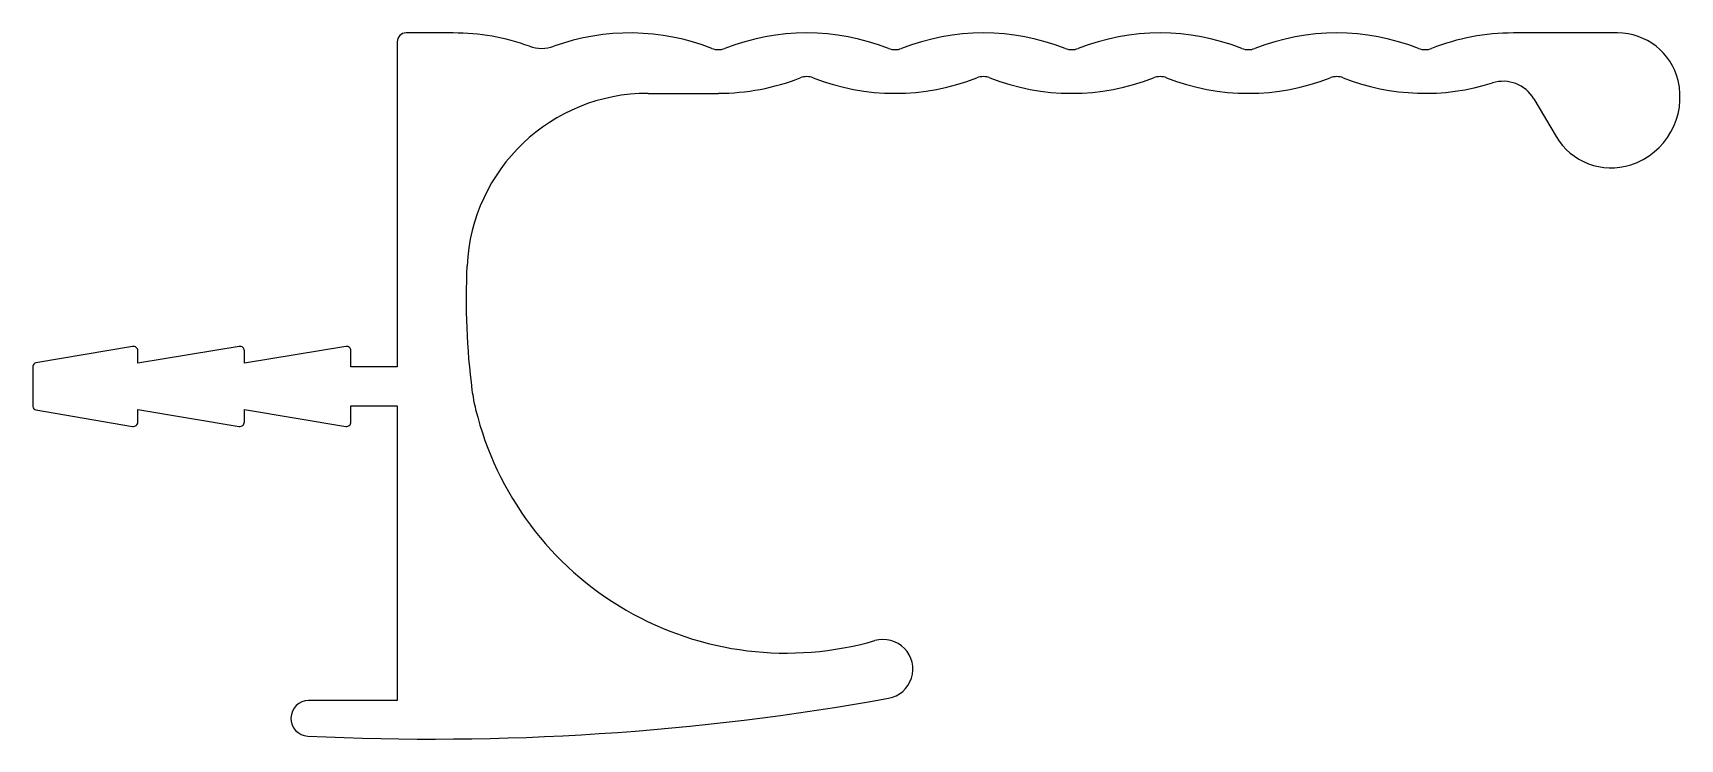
# Model space of a CAD drawing. Extents: x 646.6 to 692.9, y 698.6 to 718.5.
import ezdxf

# ---------------------------------------------------------------- set-up
doc = ezdxf.new("R2010")
doc.units = 0
doc.layers.get('0').update_dxf_attribs({"linetype": 'CONTINUOUS'})

msp = doc.modelspace()

# ---------------------------------------------------------------- linework, layer by layer
for p, q in [((656.838, 718.202), (656.838, 709.052)), ((658.419, 718.452), (657.088, 718.452)), ((691.192, 718.452), (688.26, 718.452)), ((663.899, 716.752), (665.879, 716.752)), ((688.832, 716.6), (689.461, 715.537)), ((649.392, 709.628), (646.669, 709.167)), ((652.392, 709.628), (649.538, 709.152)), ((649.538, 709.152), (649.538, 709.504)), ((655.392, 709.628), (652.538, 709.152)), ((652.538, 709.152), (652.538, 709.505)), ((655.538, 709.052), (655.538, 709.505)), ((646.586, 709.068), (646.586, 707.937)), ((656.838, 709.052), (655.538, 709.052)), ((646.669, 707.838), (649.392, 707.377)), ((649.538, 707.5), (649.538, 707.852)), ((649.538, 707.852), (652.392, 707.377)), ((652.538, 707.5), (652.538, 707.852)), ((652.538, 707.852), (655.392, 707.377)), ((655.538, 707.5), (655.538, 707.952)), ((655.538, 707.952), (656.838, 707.952)), ((656.838, 707.952), (656.835, 699.659)), ((656.835, 699.659), (654.347, 699.659))]:
    msp.add_line(p, q)
for centre, radius, start, end in [((657.088, 718.202), 0.25, 90, 180), ((658.419, 712.148), 6.304, 70.0958, 89.9999), ((663.392, 712.148), 6.304, 68.5634, 109.9044), ((668.366, 712.148), 6.304, 68.5635, 111.4365), ((673.339, 712.148), 6.304, 68.5635, 111.4365), ((678.313, 712.148), 6.304, 68.5635, 111.4365), ((683.286, 712.148), 6.304, 68.5635, 111.4365), ((688.26, 712.148), 6.304, 90, 111.4365), ((691.192, 716.702), 1.75, 13.7091, 90), ((660.906, 719.016), 1, 250.0956, 289.9044), ((665.879, 718.482), 0.5, 248.5635, 291.4365), ((670.853, 718.482), 0.5, 248.5635, 291.4365), ((675.826, 718.482), 0.5, 248.5635, 291.4365), ((680.799, 718.482), 0.5, 248.5635, 291.4365), ((685.773, 718.482), 0.5, 248.5635, 291.4365), ((665.879, 723.057), 6.304, 270, 291.4365), ((668.366, 716.723), 0.5, 68.5635, 111.4365), ((670.853, 723.057), 6.304, 248.5635, 291.4365), ((673.339, 716.723), 0.5, 68.5635, 111.4365), ((675.826, 723.057), 6.304, 248.5635, 291.4365), ((678.313, 716.723), 0.5, 68.5634, 111.4365), ((680.799, 723.057), 6.304, 248.5634, 291.4365), ((683.286, 716.723), 0.5, 68.5635, 111.4365), ((685.773, 723.057), 6.304, 248.5635, 287.5154), ((687.971, 716.091), 1, 30.5912, 107.5154), ((690.949, 716.643), 2, 287.7842, 13.7091), ((663.899, 711.651), 5.101, 89.9999, 177.1928), ((691.01, 716.453), 1.8, 210.5912, 287.7842), ((678.461, 710.937), 19.681, 177.1928, 187.4023), ((649.413, 709.504), 0.125, 359.9998, 99.6144), ((652.413, 709.505), 0.125, 359.9998, 99.4623), ((655.413, 709.505), 0.125, 359.9998, 99.4623), ((646.686, 709.068), 0.1, 99.6146, 179.9995), ((663.902, 709.046), 5, 187.4023, 193.7679), ((646.686, 707.937), 0.1, 179.9982, 260.3854), ((649.413, 707.5), 0.125, 260.3856, 0.0002), ((652.413, 707.5), 0.125, 260.5377, 0.0002), ((655.413, 707.5), 0.125, 260.5377, 0.0002), ((667.793, 709.999), 9.005, 193.7679, 286.086), ((670.519, 700.545), 0.834, 280.244, 106.086), ((654.347, 699.159), 0.5, 90, 267.216), ((657.829, 770.762), 72.188, 267.21595, 280.24403)]:
    msp.add_arc(centre, radius, start, end)

doc.saveas('drawing.dxf')
